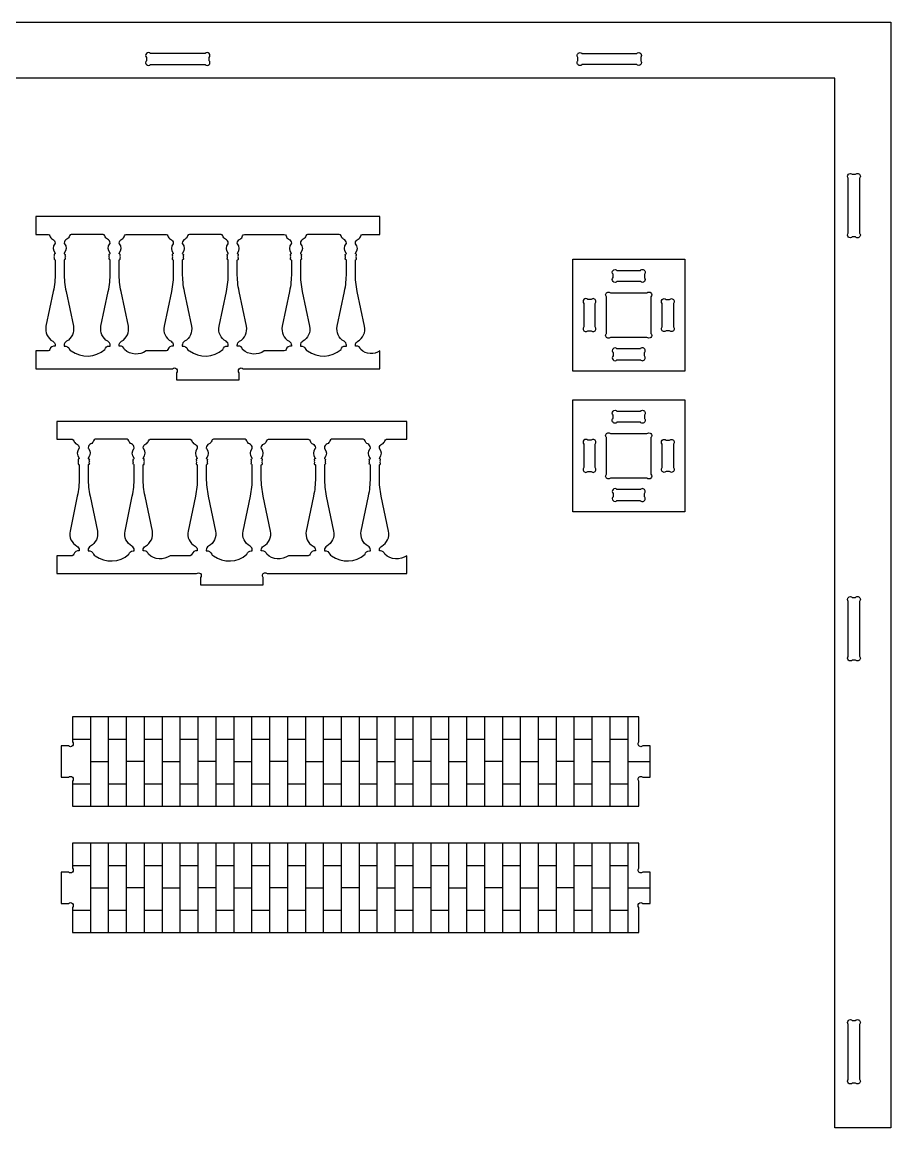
# Model space of a CAD drawing. Extents: x 8501 to 11256, y 293 to 1807.
# Drawn here: x 9625 to 9857.8, y 1133.5 to 1429.9 of the extents above; entities that cross this region are included whole.
import ezdxf

# ---------------------------------------------------------------- set-up
doc = ezdxf.new("R2010")
doc.units = 0
doc.header["$MEASUREMENT"] = 0
doc.layers.add('LAYER_1', color=18, linetype='CONTINUOUS')

msp = doc.modelspace()

# ---------------------------------------------------------------- linework, layer by layer
at = {"layer": 'LAYER_1'}
for points in [[(9233.81, 1414.91), (9233.81, 1133.51), (9218.81, 1133.51), (9218.81, 1429.91), (9857.81, 1429.91), (9857.81, 1133.51), (9842.81, 1133.51), (9842.81, 1414.91)], [(9783.35, 1366.37), (9802.55, 1366.37), (9802.55, 1336.37), (9772.55, 1336.37), (9772.55, 1366.37)], [(9783.35, 1328.64), (9802.55, 1328.64), (9802.55, 1298.64), (9772.55, 1298.64), (9772.55, 1328.64)]]:
    msp.add_lwpolyline(points, close=True, dxfattribs=at)
for points in [[(9674.05, 1421.51), (9659.38, 1421.51, 1), (9658.31, 1420.45), (9658.31, 1419.57, 1), (9659.38, 1418.51), (9674.05, 1418.51, 1), (9675.11, 1419.57), (9675.11, 1420.45, 1)], [(9775.03, 1421.51), (9789.7, 1421.51, -1), (9790.76, 1420.45), (9790.76, 1419.57, -1), (9789.7, 1418.51), (9775.03, 1418.51, -1), (9773.96, 1419.57), (9773.96, 1420.45, -1)], [(9849.41, 1388.05), (9849.41, 1373.37, -1), (9848.35, 1372.31), (9847.48, 1372.31, -1), (9846.41, 1373.37), (9846.41, 1388.05, -1), (9847.48, 1389.11), (9848.35, 1389.11, -1)], [(9628.62, 1372.98), (9631.93, 1372.98, -0.352171), (9632.4, 1372.6, 0.244569), (9633.11, 1371.75, -0.294683), (9633.85, 1370.68, -0.187098), (9633.79, 1370.51, 0.375636), (9633.81, 1367.97, -0.584261), (9633.74, 1367.77, 0.594353), (9633.6, 1367.33, -0.39765), (9633.6, 1367.17, 0.39765), (9633.6, 1366.81, -0.39765), (9633.6, 1366.64, 0.600564), (9633.75, 1366.2, -0.366837), (9633.85, 1366.08), (9633.85, 1362.65, -0.051698), (9633.34, 1357.72), (9631.38, 1348.39, 0.328849), (9633.23, 1344.35, -0.272519), (9633.85, 1343.3), (9633.85, 1343.09, 0.352171), (9632.4, 1342.15, -0.352171), (9631.93, 1341.78), (9628.62, 1341.78), (9628.62, 1336.98), (9665.3, 1336.98, -1), (9666.36, 1335.91), (9666.36, 1333.98), (9683.16, 1333.98), (9683.16, 1335.91, -1), (9684.22, 1336.98), (9720.89, 1336.98), (9720.89, 1341.78, -0.352171), (9715.75, 1342.15, 0.352171), (9714.57, 1343.09), (9714.3, 1343.09), (9714.3, 1343.3, -0.272519), (9714.92, 1344.35, 0.328849), (9716.76, 1348.39), (9714.81, 1357.72, -0.051698), (9714.3, 1362.65), (9714.3, 1366.08, -0.366837), (9714.4, 1366.2, 0.600564), (9714.55, 1366.64, -0.39765), (9714.55, 1366.81, 0.39765), (9714.55, 1367.17, -0.39765), (9714.55, 1367.33, 0.594353), (9714.4, 1367.77, -0.584261), (9714.34, 1367.97, 0.375636), (9714.36, 1370.51, -0.187098), (9714.3, 1370.68, -0.294683), (9715.04, 1371.75, 0.244569), (9715.75, 1372.6, -0.352171), (9716.22, 1372.98), (9720.89, 1372.98), (9720.89, 1377.78), (9628.62, 1377.78)], [(9646.67, 1372.98), (9638.17, 1372.98, 0.352171), (9637.7, 1372.6, -0.244569), (9636.99, 1371.75, 0.294683), (9636.25, 1370.68, 0.187098), (9636.31, 1370.51, -0.375636), (9636.29, 1367.97, 0.584261), (9636.35, 1367.77, -0.594353), (9636.5, 1367.33, 0.39765), (9636.5, 1367.17, -0.39765), (9636.5, 1366.81, 0.39765), (9636.5, 1366.64, -0.600564), (9636.35, 1366.2, 0.366837), (9636.25, 1366.08), (9636.25, 1362.65, 0.051698), (9636.76, 1357.72), (9638.72, 1348.39, -0.328849), (9636.87, 1344.35, 0.272519), (9636.25, 1343.3), (9636.25, 1343.09, -0.352171), (9637.7, 1342.15, 0.352171), (9638.17, 1341.78, 0.352171), (9647.14, 1342.15, -0.352171), (9648.31, 1343.09), (9648.59, 1343.09), (9648.59, 1343.3, 0.272519), (9647.97, 1344.35, -0.328849), (9646.12, 1348.39), (9648.08, 1357.72, 0.051698), (9648.59, 1362.65), (9648.59, 1366.08, 0.366837), (9648.49, 1366.2, -0.600564), (9648.34, 1366.64, 0.39765), (9648.34, 1366.81, -0.39765), (9648.34, 1367.17, 0.39765), (9648.34, 1367.33, -0.594353), (9648.48, 1367.77, 0.584261), (9648.55, 1367.97, -0.375636), (9648.53, 1370.51, 0.187098), (9648.59, 1370.68, 0.294683), (9647.85, 1371.75, -0.244569), (9647.14, 1372.6, 0.352171)], [(9658.25, 1341.78, -0.352171), (9652.44, 1342.15, 0.352171), (9651.26, 1343.09), (9650.99, 1343.09), (9650.99, 1343.3, -0.272519), (9651.61, 1344.35, 0.328849), (9653.46, 1348.39), (9651.5, 1357.72, -0.051698), (9650.99, 1362.65), (9650.99, 1366.08, -0.366837), (9651.09, 1366.2, 0.600564), (9651.24, 1366.64, -0.39765), (9651.24, 1366.81, 0.39765), (9651.24, 1367.17, -0.39765), (9651.24, 1367.33, 0.594353), (9651.09, 1367.77, -0.584261), (9651.03, 1367.97, 0.375636), (9651.05, 1370.51, -0.187098), (9650.99, 1370.68, -0.294683), (9651.73, 1371.75, 0.244569), (9652.44, 1372.6, -0.352171), (9652.91, 1372.98), (9663.59, 1372.98, -0.352171), (9664.06, 1372.6, 0.244569), (9664.77, 1371.75, -0.294683), (9665.5, 1370.68, -0.187098), (9665.45, 1370.51, 0.375636), (9665.47, 1367.97, -0.584261), (9665.4, 1367.77, 0.594353), (9665.26, 1367.33, -0.39765), (9665.26, 1367.17, 0.39765), (9665.26, 1366.81, -0.39765), (9665.26, 1366.64, 0.600564), (9665.4, 1366.2, -0.366837), (9665.5, 1366.08), (9665.5, 1362.65, -0.051698), (9664.99, 1357.72), (9663.04, 1348.39, 0.328849), (9664.89, 1344.35, -0.272519), (9665.5, 1343.3), (9665.5, 1343.09, 0.352171), (9664.06, 1342.15, -0.352171), (9663.59, 1341.78)], [(9678.33, 1372.98), (9669.82, 1372.98, 0.352171), (9669.35, 1372.6, -0.244569), (9668.64, 1371.75, 0.294683), (9667.91, 1370.68, 0.187098), (9667.96, 1370.51, -0.375636), (9667.94, 1367.97, 0.584261), (9668.01, 1367.77, -0.594353), (9668.15, 1367.33, 0.39765), (9668.15, 1367.17, -0.39765), (9668.15, 1366.81, 0.39765), (9668.15, 1366.64, -0.600564), (9668, 1366.2, 0.366837), (9667.9, 1366.08), (9667.9, 1362.65, 0.051698), (9668.41, 1357.72), (9670.37, 1348.39, -0.328849), (9668.52, 1344.35, 0.272519), (9667.9, 1343.3), (9667.9, 1343.09, -0.352171), (9669.35, 1342.15, 0.352171), (9669.82, 1341.78, 0.352171), (9678.79, 1342.15, -0.352171), (9679.97, 1343.09), (9680.24, 1343.09), (9680.24, 1343.3, 0.272519), (9679.63, 1344.35, -0.328849), (9677.78, 1348.39), (9679.73, 1357.72, 0.051698), (9680.24, 1362.65), (9680.24, 1366.08, 0.366837), (9680.14, 1366.2, -0.600564), (9679.99, 1366.64, 0.39765), (9679.99, 1366.81, -0.39765), (9679.99, 1367.17, 0.39765), (9679.99, 1367.33, -0.594353), (9680.14, 1367.77, 0.584261), (9680.21, 1367.97, -0.375636), (9680.18, 1370.51, 0.187098), (9680.24, 1370.68, 0.294683), (9679.5, 1371.75, -0.244569), (9678.79, 1372.6, 0.352171)], [(9689.9, 1341.78, -0.352171), (9684.09, 1342.15, 0.352171), (9682.92, 1343.09), (9682.64, 1343.09), (9682.64, 1343.3, -0.272519), (9683.26, 1344.35, 0.328849), (9685.11, 1348.39), (9683.15, 1357.72, -0.051698), (9682.64, 1362.65), (9682.64, 1366.08, -0.366837), (9682.74, 1366.2, 0.600564), (9682.89, 1366.64, -0.39765), (9682.89, 1366.81, 0.39765), (9682.89, 1367.17, -0.39765), (9682.89, 1367.33, 0.594353), (9682.75, 1367.77, -0.584261), (9682.68, 1367.97, 0.375636), (9682.7, 1370.51, -0.187098), (9682.64, 1370.68, -0.294683), (9683.38, 1371.75, 0.244569), (9684.09, 1372.6, -0.352171), (9684.56, 1372.98), (9695.24, 1372.98, -0.352171), (9695.71, 1372.6, 0.244569), (9696.42, 1371.75, -0.294683), (9697.16, 1370.68, -0.187098), (9697.1, 1370.51, 0.375636), (9697.12, 1367.97, -0.584261), (9697.05, 1367.77, 0.594353), (9696.91, 1367.33, -0.39765), (9696.91, 1367.17, 0.39765), (9696.91, 1366.81, -0.39765), (9696.91, 1366.64, 0.600564), (9697.06, 1366.2, -0.366837), (9697.16, 1366.08), (9697.16, 1362.65, -0.051698), (9696.65, 1357.72), (9694.69, 1348.39, 0.328849), (9696.54, 1344.35, -0.272519), (9697.16, 1343.3), (9697.16, 1343.09, 0.352171), (9695.71, 1342.15, -0.352171), (9695.24, 1341.78)], [(9709.98, 1372.98), (9701.48, 1372.98, 0.352171), (9701.01, 1372.6, -0.244569), (9700.3, 1371.75, 0.294683), (9699.56, 1370.68, 0.187098), (9699.62, 1370.51, -0.375636), (9699.6, 1367.97, 0.584261), (9699.66, 1367.77, -0.594353), (9699.81, 1367.33, 0.39765), (9699.81, 1367.17, -0.39765), (9699.81, 1366.81, 0.39765), (9699.81, 1366.64, -0.600564), (9699.66, 1366.2, 0.366837), (9699.56, 1366.08), (9699.56, 1362.65, 0.051698), (9700.07, 1357.72), (9702.03, 1348.39, -0.328849), (9700.18, 1344.35, 0.272519), (9699.56, 1343.3), (9699.56, 1343.09, -0.352171), (9701.01, 1342.15, 0.352171), (9701.48, 1341.78, 0.352171), (9710.45, 1342.15, -0.352171), (9711.62, 1343.09), (9711.9, 1343.09), (9711.9, 1343.3, 0.272519), (9711.28, 1344.35, -0.328849), (9709.43, 1348.39), (9711.39, 1357.72, 0.051698), (9711.9, 1362.65), (9711.9, 1366.08, 0.366837), (9711.8, 1366.2, -0.600564), (9711.65, 1366.64, 0.39765), (9711.65, 1366.81, -0.39765), (9711.65, 1367.17, 0.39765), (9711.65, 1367.33, -0.594353), (9711.79, 1367.77, 0.584261), (9711.86, 1367.97, -0.375636), (9711.84, 1370.51, 0.187098), (9711.9, 1370.68, 0.294683), (9711.16, 1371.75, -0.244569), (9710.45, 1372.6, 0.352171)], [(9784.41, 1363.37), (9790.69, 1363.37, -1), (9791.75, 1362.31), (9791.75, 1361.43, -1), (9790.69, 1360.37), (9784.41, 1360.37, -1), (9783.35, 1361.43), (9783.35, 1362.31, -1)], [(9782.65, 1357.33), (9792.45, 1357.33, -1), (9793.51, 1356.27), (9793.51, 1346.47, -1), (9792.45, 1345.41), (9782.65, 1345.41, -1), (9781.59, 1346.47), (9781.59, 1356.27, -1)], [(9775.55, 1354.51), (9775.55, 1348.23, 1), (9776.61, 1347.17), (9777.49, 1347.17, 1), (9778.55, 1348.23), (9778.55, 1354.51, 1), (9777.49, 1355.57), (9776.61, 1355.57, 1)], [(9799.55, 1354.51), (9799.55, 1348.23, -1), (9798.49, 1347.17), (9797.61, 1347.17, -1), (9796.55, 1348.23), (9796.55, 1354.51, -1), (9797.61, 1355.57), (9798.49, 1355.57, -1)], [(9790.69, 1342.37), (9784.41, 1342.37, 1), (9783.35, 1341.31), (9783.35, 1340.43, 1), (9784.41, 1339.37), (9790.69, 1339.37, 1), (9791.75, 1340.43), (9791.75, 1341.31, 1)], [(9784.41, 1325.64), (9790.69, 1325.64, -1), (9791.75, 1324.58), (9791.75, 1323.7, -1), (9790.69, 1322.64), (9784.41, 1322.64, -1), (9783.35, 1323.7), (9783.35, 1324.58, -1)], [(9634.31, 1318.08), (9638.37, 1318.08, -0.352171), (9638.84, 1317.7, 0.244569), (9639.55, 1316.85, -0.294683), (9640.29, 1315.78, -0.187098), (9640.23, 1315.61, 0.375636), (9640.25, 1313.07, -0.584261), (9640.18, 1312.87, 0.594353), (9640.04, 1312.43, -0.39765), (9640.04, 1312.27, 0.39765), (9640.04, 1311.91, -0.39765), (9640.04, 1311.74, 0.600564), (9640.19, 1311.3, -0.366837), (9640.29, 1311.18), (9640.29, 1307.75, -0.051698), (9639.78, 1302.83), (9637.82, 1293.49, 0.328849), (9639.67, 1289.45, -0.272519), (9640.29, 1288.4), (9640.29, 1288.2, 0.352171), (9638.84, 1287.25, -0.352171), (9638.37, 1286.88), (9634.31, 1286.88), (9634.31, 1282.08), (9671.73, 1282.08, -1), (9672.79, 1281.02), (9672.79, 1279.08), (9689.59, 1279.08), (9689.59, 1281.02, -1), (9690.65, 1282.08), (9728.08, 1282.08), (9728.08, 1286.88, -0.352171), (9722.18, 1287.25, 0.352171), (9721.01, 1288.2), (9720.73, 1288.2), (9720.73, 1288.4, -0.272519), (9721.35, 1289.45, 0.328849), (9723.2, 1293.49), (9721.25, 1302.83, -0.051698), (9720.73, 1307.75), (9720.73, 1311.18, -0.366837), (9720.84, 1311.3, 0.600564), (9720.98, 1311.74, -0.39765), (9720.98, 1311.91, 0.39765), (9720.98, 1312.27, -0.39765), (9720.98, 1312.43, 0.594353), (9720.84, 1312.87, -0.584261), (9720.77, 1313.07, 0.375636), (9720.79, 1315.61, -0.187098), (9720.74, 1315.78, -0.294683), (9721.47, 1316.85, 0.244569), (9722.18, 1317.7, -0.352171), (9722.65, 1318.08), (9728.08, 1318.08), (9728.08, 1322.88), (9634.31, 1322.88)], [(9793.51, 1318.54), (9793.51, 1308.74, -1), (9792.45, 1307.68), (9782.65, 1307.68, -1), (9781.59, 1308.74), (9781.59, 1318.54, -1), (9782.65, 1319.6), (9792.45, 1319.6, -1)], [(9653.11, 1318.08), (9644.6, 1318.08, 0.352171), (9644.14, 1317.7, -0.244569), (9643.42, 1316.85, 0.294683), (9642.69, 1315.78, 0.187098), (9642.75, 1315.61, -0.375636), (9642.72, 1313.07, 0.584261), (9642.79, 1312.87, -0.594353), (9642.94, 1312.43, 0.39765), (9642.94, 1312.27, -0.39765), (9642.94, 1311.91, 0.39765), (9642.94, 1311.74, -0.600564), (9642.79, 1311.3, 0.366837), (9642.69, 1311.18), (9642.69, 1307.75, 0.051698), (9643.2, 1302.83), (9645.15, 1293.49, -0.328849), (9643.3, 1289.45, 0.272519), (9642.69, 1288.4), (9642.69, 1288.2, -0.352171), (9644.14, 1287.25, 0.352171), (9644.6, 1286.88, 0.352171), (9653.58, 1287.25, -0.352171), (9654.75, 1288.2), (9655.03, 1288.2), (9655.03, 1288.4, 0.272519), (9654.41, 1289.45, -0.328849), (9652.56, 1293.49), (9654.51, 1302.83, 0.051698), (9655.03, 1307.75), (9655.03, 1311.18, 0.366837), (9654.92, 1311.3, -0.600564), (9654.78, 1311.74, 0.39765), (9654.78, 1311.91, -0.39765), (9654.78, 1312.27, 0.39765), (9654.78, 1312.43, -0.594353), (9654.92, 1312.87, 0.584261), (9654.99, 1313.07, -0.375636), (9654.97, 1315.61, 0.187098), (9655.02, 1315.78, 0.294683), (9654.29, 1316.85, -0.244569), (9653.58, 1317.7, 0.352171)], [(9664.68, 1286.88, -0.352171), (9658.87, 1287.25, 0.352171), (9657.7, 1288.2), (9657.43, 1288.2), (9657.43, 1288.4, -0.272519), (9658.04, 1289.45, 0.328849), (9659.89, 1293.49), (9657.94, 1302.83, -0.051698), (9657.43, 1307.75), (9657.43, 1311.18, -0.366837), (9657.53, 1311.3, 0.600564), (9657.67, 1311.74, -0.39765), (9657.67, 1311.91, 0.39765), (9657.67, 1312.27, -0.39765), (9657.67, 1312.43, 0.594353), (9657.53, 1312.87, -0.584261), (9657.46, 1313.07, 0.375636), (9657.48, 1315.61, -0.187098), (9657.43, 1315.78, -0.294683), (9658.16, 1316.85, 0.244569), (9658.87, 1317.7, -0.352171), (9659.34, 1318.08), (9670.02, 1318.08, -0.352171), (9670.49, 1317.7, 0.244569), (9671.2, 1316.85, -0.294683), (9671.94, 1315.78, -0.187098), (9671.88, 1315.61, 0.375636), (9671.9, 1313.07, -0.584261), (9671.84, 1312.87, 0.594353), (9671.69, 1312.43, -0.39765), (9671.69, 1312.27, 0.39765), (9671.69, 1311.91, -0.39765), (9671.69, 1311.74, 0.600564), (9671.84, 1311.3, -0.366837), (9671.94, 1311.18), (9671.94, 1307.75, -0.051698), (9671.43, 1302.83), (9669.47, 1293.49, 0.328849), (9671.32, 1289.45, -0.272519), (9671.94, 1288.4), (9671.94, 1288.2, 0.352171), (9670.49, 1287.25, -0.352171), (9670.02, 1286.88)], [(9684.76, 1318.08), (9676.26, 1318.08, 0.352171), (9675.79, 1317.7, -0.244569), (9675.08, 1316.85, 0.294683), (9674.34, 1315.78, 0.187098), (9674.4, 1315.61, -0.375636), (9674.38, 1313.07, 0.584261), (9674.45, 1312.87, -0.594353), (9674.59, 1312.43, 0.39765), (9674.59, 1312.27, -0.39765), (9674.59, 1311.91, 0.39765), (9674.59, 1311.74, -0.600564), (9674.44, 1311.3, 0.366837), (9674.34, 1311.18), (9674.34, 1307.75, 0.051698), (9674.85, 1302.83), (9676.81, 1293.49, -0.328849), (9674.96, 1289.45, 0.272519), (9674.34, 1288.4), (9674.34, 1288.2, -0.352171), (9675.79, 1287.25, 0.352171), (9676.26, 1286.88, 0.352171), (9685.23, 1287.25, -0.352171), (9686.4, 1288.2), (9686.68, 1288.2), (9686.68, 1288.4, 0.272519), (9686.06, 1289.45, -0.328849), (9684.21, 1293.49), (9686.17, 1302.83, 0.051698), (9686.68, 1307.75), (9686.68, 1311.18, 0.366837), (9686.58, 1311.3, -0.600564), (9686.43, 1311.74, 0.39765), (9686.43, 1311.91, -0.39765), (9686.43, 1312.27, 0.39765), (9686.43, 1312.43, -0.594353), (9686.58, 1312.87, 0.584261), (9686.64, 1313.07, -0.375636), (9686.62, 1315.61, 0.187098), (9686.68, 1315.78, 0.294683), (9685.94, 1316.85, -0.244569), (9685.23, 1317.7, 0.352171)], [(9696.34, 1286.88, -0.352171), (9690.53, 1287.25, 0.352171), (9689.36, 1288.2), (9689.08, 1288.2), (9689.08, 1288.4, -0.272519), (9689.7, 1289.45, 0.328849), (9691.55, 1293.49), (9689.59, 1302.83, -0.051698), (9689.08, 1307.75), (9689.08, 1311.18, -0.366837), (9689.18, 1311.3, 0.600564), (9689.33, 1311.74, -0.39765), (9689.33, 1311.91, 0.39765), (9689.33, 1312.27, -0.39765), (9689.33, 1312.43, 0.594353), (9689.19, 1312.87, -0.584261), (9689.12, 1313.07, 0.375636), (9689.14, 1315.61, -0.187098), (9689.08, 1315.78, -0.294683), (9689.82, 1316.85, 0.244569), (9690.53, 1317.7, -0.352171), (9691, 1318.08), (9701.68, 1318.08, -0.352171), (9702.15, 1317.7, 0.244569), (9702.86, 1316.85, -0.294683), (9703.6, 1315.78, -0.187098), (9703.54, 1315.61, 0.375636), (9703.56, 1313.07, -0.584261), (9703.49, 1312.87, 0.594353), (9703.35, 1312.43, -0.39765), (9703.35, 1312.27, 0.39765), (9703.35, 1311.91, -0.39765), (9703.35, 1311.74, 0.600564), (9703.5, 1311.3, -0.366837), (9703.6, 1311.18), (9703.6, 1307.75, -0.051698), (9703.09, 1302.83), (9701.13, 1293.49, 0.328849), (9702.98, 1289.45, -0.272519), (9703.6, 1288.4), (9703.6, 1288.2, 0.352171), (9702.15, 1287.25, -0.352171), (9701.68, 1286.88)], [(9716.42, 1318.08), (9707.91, 1318.08, 0.352171), (9707.44, 1317.7, -0.244569), (9706.73, 1316.85, 0.294683), (9706, 1315.78, 0.187098), (9706.05, 1315.61, -0.375636), (9706.03, 1313.07, 0.584261), (9706.1, 1312.87, -0.594353), (9706.24, 1312.43, 0.39765), (9706.24, 1312.27, -0.39765), (9706.24, 1311.91, 0.39765), (9706.24, 1311.74, -0.600564), (9706.1, 1311.3, 0.366837), (9706, 1311.18), (9706, 1307.75, 0.051698), (9706.51, 1302.83), (9708.46, 1293.49, -0.328849), (9706.61, 1289.45, 0.272519), (9706, 1288.4), (9706, 1288.2, -0.352171), (9707.44, 1287.25, 0.352171), (9707.91, 1286.88, 0.352171), (9716.89, 1287.25, -0.352171), (9718.06, 1288.2), (9718.33, 1288.2), (9718.33, 1288.4, 0.272519), (9717.72, 1289.45, -0.328849), (9715.87, 1293.49), (9717.82, 1302.83, 0.051698), (9718.33, 1307.75), (9718.33, 1311.18, 0.366837), (9718.23, 1311.3, -0.600564), (9718.09, 1311.74, 0.39765), (9718.09, 1311.91, -0.39765), (9718.09, 1312.27, 0.39765), (9718.09, 1312.43, -0.594353), (9718.23, 1312.87, 0.584261), (9718.3, 1313.07, -0.375636), (9718.28, 1315.61, 0.187098), (9718.33, 1315.78, 0.294683), (9717.6, 1316.85, -0.244569), (9716.89, 1317.7, 0.352171)], [(9775.55, 1316.78), (9775.55, 1310.5, 1), (9776.61, 1309.44), (9777.49, 1309.44, 1), (9778.55, 1310.5), (9778.55, 1316.78, 1), (9777.49, 1317.84), (9776.61, 1317.84, 1)], [(9799.55, 1316.78), (9799.55, 1310.5, -1), (9798.49, 1309.44), (9797.61, 1309.44, -1), (9796.55, 1310.5), (9796.55, 1316.78, -1), (9797.61, 1317.84), (9798.49, 1317.84, -1)], [(9790.69, 1304.64), (9784.41, 1304.64, 1), (9783.35, 1303.58), (9783.35, 1302.7, 1), (9784.41, 1301.64), (9790.69, 1301.64, 1), (9791.75, 1302.7), (9791.75, 1303.58, 1)], [(9849.41, 1274.65), (9849.41, 1259.97, -1), (9848.35, 1258.91), (9847.48, 1258.91, -1), (9846.41, 1259.97), (9846.41, 1274.65, -1), (9847.48, 1275.71), (9848.35, 1275.71, -1)], [(9793.29, 1235.91), (9791.35, 1235.91, -1), (9790.29, 1236.97), (9790.29, 1243.71), (9638.49, 1243.71), (9638.49, 1236.97, -1), (9637.43, 1235.91), (9635.49, 1235.91), (9635.49, 1227.51), (9637.43, 1227.51, -1), (9638.49, 1226.45), (9638.49, 1219.71), (9790.29, 1219.71), (9790.29, 1226.45, -1), (9791.35, 1227.51), (9793.29, 1227.51)], [(9793.29, 1202.06), (9791.35, 1202.06, -1), (9790.29, 1203.12), (9790.29, 1209.86), (9638.49, 1209.86), (9638.49, 1203.12, -1), (9637.43, 1202.06), (9635.49, 1202.06), (9635.49, 1193.66), (9637.43, 1193.66, -1), (9638.49, 1192.6), (9638.49, 1185.86), (9790.29, 1185.86), (9790.29, 1192.6, -1), (9791.35, 1193.66), (9793.29, 1193.66)], [(9849.41, 1161.25), (9849.41, 1146.57, -1), (9848.35, 1145.51), (9847.48, 1145.51, -1), (9846.41, 1146.57), (9846.41, 1161.25, -1), (9847.48, 1162.31), (9848.35, 1162.31, -1)]]:
    msp.add_lwpolyline(points, format="xyb", close=True, dxfattribs=at)
for points in [[(9643.29, 1243.71), (9643.29, 1219.71)], [(9648.09, 1243.71), (9648.09, 1219.71)], [(9652.89, 1243.71), (9652.89, 1219.71)], [(9657.69, 1243.71), (9657.69, 1219.71)], [(9662.49, 1243.71), (9662.49, 1219.71)], [(9667.29, 1243.71), (9667.29, 1219.71)], [(9672.09, 1243.71), (9672.09, 1219.71)], [(9676.89, 1243.71), (9676.89, 1219.71)], [(9681.69, 1243.71), (9681.69, 1219.71)], [(9686.49, 1243.71), (9686.49, 1219.71)], [(9691.29, 1243.71), (9691.29, 1219.71)], [(9696.09, 1243.71), (9696.09, 1219.71)], [(9700.89, 1243.71), (9700.89, 1219.71)], [(9705.69, 1243.71), (9705.69, 1219.71)], [(9710.49, 1243.71), (9710.49, 1219.71)], [(9715.29, 1243.71), (9715.29, 1219.71)], [(9720.09, 1243.71), (9720.09, 1219.71)], [(9724.89, 1243.71), (9724.89, 1219.71)], [(9729.69, 1243.71), (9729.69, 1219.71)], [(9734.49, 1243.71), (9734.49, 1219.71)], [(9739.29, 1243.71), (9739.29, 1219.71)], [(9744.09, 1243.71), (9744.09, 1219.71)], [(9748.89, 1243.71), (9748.89, 1219.71)], [(9753.69, 1243.71), (9753.69, 1219.71)], [(9758.49, 1243.71), (9758.49, 1219.71)], [(9763.29, 1243.71), (9763.29, 1219.71)], [(9768.09, 1243.71), (9768.09, 1219.71)], [(9772.89, 1243.71), (9772.89, 1219.71)], [(9777.69, 1243.71), (9777.69, 1219.71)], [(9782.49, 1243.71), (9782.49, 1219.71)], [(9787.29, 1243.71), (9787.29, 1219.71)], [(9638.49, 1237.71), (9643.29, 1237.71)], [(9648.09, 1237.71), (9652.89, 1237.71)], [(9657.69, 1237.71), (9662.49, 1237.71)], [(9667.29, 1237.71), (9672.09, 1237.71)], [(9676.89, 1237.71), (9681.69, 1237.71)], [(9686.49, 1237.71), (9691.29, 1237.71)], [(9696.09, 1237.71), (9700.89, 1237.71)], [(9705.69, 1237.71), (9710.49, 1237.71)], [(9715.29, 1237.71), (9720.09, 1237.71)], [(9724.89, 1237.71), (9729.69, 1237.71)], [(9734.49, 1237.71), (9739.29, 1237.71)], [(9744.09, 1237.71), (9748.89, 1237.71)], [(9753.69, 1237.71), (9758.49, 1237.71)], [(9763.29, 1237.71), (9768.09, 1237.71)], [(9772.89, 1237.71), (9777.69, 1237.71)], [(9782.49, 1237.71), (9787.29, 1237.71)], [(9643.29, 1231.71), (9648.09, 1231.71)], [(9657.69, 1231.71), (9652.89, 1231.71)], [(9662.49, 1231.71), (9667.29, 1231.71)], [(9676.89, 1231.71), (9672.09, 1231.71)], [(9681.69, 1231.71), (9686.49, 1231.71)], [(9696.09, 1231.71), (9691.29, 1231.71)], [(9700.89, 1231.71), (9705.69, 1231.71)], [(9715.29, 1231.71), (9710.49, 1231.71)], [(9720.09, 1231.71), (9724.89, 1231.71)], [(9734.49, 1231.71), (9729.69, 1231.71)], [(9739.29, 1231.71), (9744.09, 1231.71)], [(9753.69, 1231.71), (9748.89, 1231.71)], [(9758.49, 1231.71), (9763.29, 1231.71)], [(9772.89, 1231.71), (9768.09, 1231.71)], [(9777.69, 1231.71), (9782.49, 1231.71)], [(9787.29, 1231.71), (9793.29, 1231.71)], [(9638.49, 1225.71), (9643.29, 1225.71)], [(9648.09, 1225.71), (9652.89, 1225.71)], [(9657.69, 1225.71), (9662.49, 1225.71)], [(9667.29, 1225.71), (9672.09, 1225.71)], [(9676.89, 1225.71), (9681.69, 1225.71)], [(9686.49, 1225.71), (9691.29, 1225.71)], [(9696.09, 1225.71), (9700.89, 1225.71)], [(9705.69, 1225.71), (9710.49, 1225.71)], [(9715.29, 1225.71), (9720.09, 1225.71)], [(9724.89, 1225.71), (9729.69, 1225.71)], [(9734.49, 1225.71), (9739.29, 1225.71)], [(9744.09, 1225.71), (9748.89, 1225.71)], [(9753.69, 1225.71), (9758.49, 1225.71)], [(9763.29, 1225.71), (9768.09, 1225.71)], [(9772.89, 1225.71), (9777.69, 1225.71)], [(9782.49, 1225.71), (9787.29, 1225.71)], [(9643.29, 1209.86), (9643.29, 1185.86)], [(9648.09, 1209.86), (9648.09, 1185.86)], [(9652.89, 1209.86), (9652.89, 1185.86)], [(9657.69, 1209.86), (9657.69, 1185.86)], [(9662.49, 1209.86), (9662.49, 1185.86)], [(9667.29, 1209.86), (9667.29, 1185.86)], [(9672.09, 1209.86), (9672.09, 1185.86)], [(9676.89, 1209.86), (9676.89, 1185.86)], [(9681.69, 1209.86), (9681.69, 1185.86)], [(9686.49, 1209.86), (9686.49, 1185.86)], [(9691.29, 1209.86), (9691.29, 1185.86)], [(9696.09, 1209.86), (9696.09, 1185.86)], [(9700.89, 1209.86), (9700.89, 1185.86)], [(9705.69, 1209.86), (9705.69, 1185.86)], [(9710.49, 1209.86), (9710.49, 1185.86)], [(9715.29, 1209.86), (9715.29, 1185.86)], [(9720.09, 1209.86), (9720.09, 1185.86)], [(9724.89, 1209.86), (9724.89, 1185.86)], [(9729.69, 1209.86), (9729.69, 1185.86)], [(9734.49, 1209.86), (9734.49, 1185.86)], [(9739.29, 1209.86), (9739.29, 1185.86)], [(9744.09, 1209.86), (9744.09, 1185.86)], [(9748.89, 1209.86), (9748.89, 1185.86)], [(9753.69, 1209.86), (9753.69, 1185.86)], [(9758.49, 1209.86), (9758.49, 1185.86)], [(9763.29, 1209.86), (9763.29, 1185.86)], [(9768.09, 1209.86), (9768.09, 1185.86)], [(9772.89, 1209.86), (9772.89, 1185.86)], [(9777.69, 1209.86), (9777.69, 1185.86)], [(9782.49, 1209.86), (9782.49, 1185.86)], [(9787.29, 1209.86), (9787.29, 1185.86)], [(9638.49, 1203.86), (9643.29, 1203.86)], [(9648.09, 1203.86), (9652.89, 1203.86)], [(9657.69, 1203.86), (9662.49, 1203.86)], [(9667.29, 1203.86), (9672.09, 1203.86)], [(9676.89, 1203.86), (9681.69, 1203.86)], [(9686.49, 1203.86), (9691.29, 1203.86)], [(9696.09, 1203.86), (9700.89, 1203.86)], [(9705.69, 1203.86), (9710.49, 1203.86)], [(9715.29, 1203.86), (9720.09, 1203.86)], [(9724.89, 1203.86), (9729.69, 1203.86)], [(9734.49, 1203.86), (9739.29, 1203.86)], [(9744.09, 1203.86), (9748.89, 1203.86)], [(9753.69, 1203.86), (9758.49, 1203.86)], [(9763.29, 1203.86), (9768.09, 1203.86)], [(9772.89, 1203.86), (9777.69, 1203.86)], [(9782.49, 1203.86), (9787.29, 1203.86)], [(9643.29, 1197.86), (9648.09, 1197.86)], [(9657.69, 1197.86), (9652.89, 1197.86)], [(9662.49, 1197.86), (9667.29, 1197.86)], [(9676.89, 1197.86), (9672.09, 1197.86)], [(9681.69, 1197.86), (9686.49, 1197.86)], [(9696.09, 1197.86), (9691.29, 1197.86)], [(9700.89, 1197.86), (9705.69, 1197.86)], [(9715.29, 1197.86), (9710.49, 1197.86)], [(9720.09, 1197.86), (9724.89, 1197.86)], [(9734.49, 1197.86), (9729.69, 1197.86)], [(9739.29, 1197.86), (9744.09, 1197.86)], [(9753.69, 1197.86), (9748.89, 1197.86)], [(9758.49, 1197.86), (9763.29, 1197.86)], [(9772.89, 1197.86), (9768.09, 1197.86)], [(9777.69, 1197.86), (9782.49, 1197.86)], [(9787.29, 1197.86), (9793.29, 1197.86)], [(9638.49, 1191.86), (9643.29, 1191.86)], [(9648.09, 1191.86), (9652.89, 1191.86)], [(9657.69, 1191.86), (9662.49, 1191.86)], [(9667.29, 1191.86), (9672.09, 1191.86)], [(9676.89, 1191.86), (9681.69, 1191.86)], [(9686.49, 1191.86), (9691.29, 1191.86)], [(9696.09, 1191.86), (9700.89, 1191.86)], [(9705.69, 1191.86), (9710.49, 1191.86)], [(9715.29, 1191.86), (9720.09, 1191.86)], [(9724.89, 1191.86), (9729.69, 1191.86)], [(9734.49, 1191.86), (9739.29, 1191.86)], [(9744.09, 1191.86), (9748.89, 1191.86)], [(9753.69, 1191.86), (9758.49, 1191.86)], [(9763.29, 1191.86), (9768.09, 1191.86)], [(9772.89, 1191.86), (9777.69, 1191.86)], [(9782.49, 1191.86), (9787.29, 1191.86)]]:
    msp.add_lwpolyline(points, dxfattribs=at)

doc.saveas('drawing.dxf')
